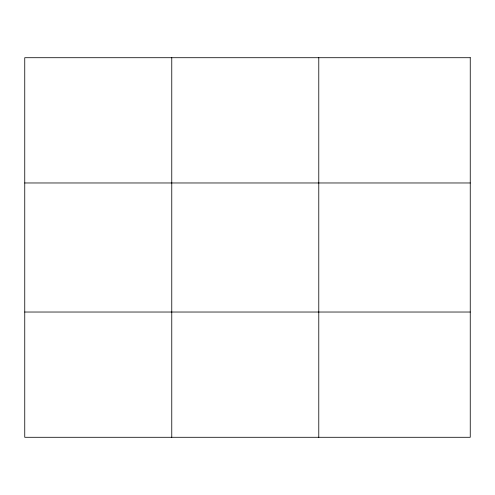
<?xml version="1.0" encoding="UTF-8"?>
<svg xmlns="http://www.w3.org/2000/svg" width="495" height="495" viewBox="0 0 495 495"><rect width="100%" height="100%" fill="white"/><g stroke="black" fill="none" stroke-linecap="round" stroke-linejoin="round"><path stroke-width="0.74" d="M171.765 57.711L171.765 437.289M318.78 57.711L318.78 437.289M24.75 182.971L470.25 182.971M24.75 312.029L470.25 312.029M470.25 57.711L470.25 437.289L24.75 437.289L24.75 57.711L470.25 57.711"/></g></svg>
